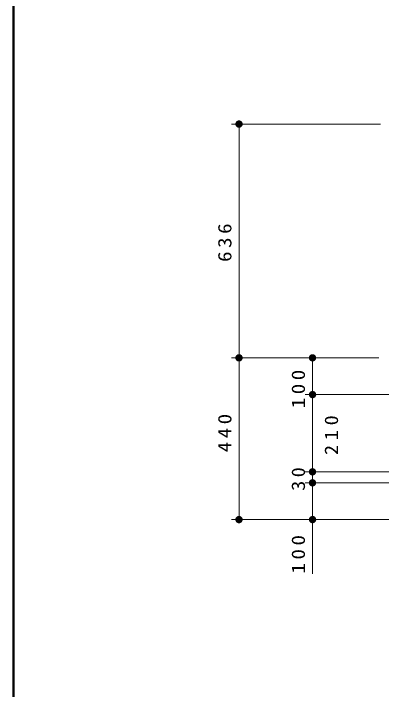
# Model space of a CAD drawing. Units: millimetres on the paper, scale 1:20. Extents: x -365 to 10, y -38 to 257.
# Drawn here: x -365 to -315, y 66.2 to 158.2 of the extents above; entities that cross this region are included whole.
import ezdxf

# ---------------------------------------------------------------- set-up
doc = ezdxf.new("R2010")
doc.units = ezdxf.units.MM
doc.layers.add('LY_1', color=7, linetype='Continuous', lineweight=25)
doc.layers.add('LY_2', color=7, linetype='Continuous', lineweight=13)
doc.styles.add('ＭＳ ゴシック', font='')
doc.styles.get('ＭＳ ゴシック').set_extended_font_data('MS Gothic')

# ---------------------------------------------------------------- blocks, each defined once
blk = doc.blocks.new('filled_dot')
at = {"color": 0, "linetype": 'Continuous', "lineweight": -2, "const_width": 1.25}
blk.add_lwpolyline([(-0.625, 0, 1), (0.625, 0, 1)], format="xyb", close=True, dxfattribs=at)

msp = doc.modelspace()

# ---------------------------------------------------------------- linework, layer by layer
at = {"layer": 'LY_1', "lineweight": 13}
for p, q in [((-315.086, 143.153), (-335.336, 143.153)), ((-334.336, 111.353), (-334.336, 143.153)), ((-315.336, 111.353), (-335.336, 111.353)), ((-334.336, 89.353), (-334.336, 111.353)), ((-324.336, 106.353), (-324.336, 111.353)), ((-306.086, 106.353), (-325.336, 106.353)), ((-324.336, 95.853), (-324.336, 106.353)), ((-309.086, 95.853), (-325.336, 95.853)), ((-309.086, 95.853), (-325.336, 95.853)), ((-324.336, 94.353), (-324.336, 95.853)), ((-309.086, 94.353), (-325.336, 94.353)), ((-324.336, 81.954), (-324.336, 94.353)), ((-309.086, 89.353), (-335.336, 89.353))]:
    msp.add_line(p, q, dxfattribs=at)
at = {"layer": 'LY_2', "lineweight": 50}
msp.add_line((-365, 257), (-365, 0), dxfattribs=at)

# ---------------------------------------------------------------- block references
at = {"layer": 'LY_1', "lineweight": 13, "xscale": 0.4, "yscale": 0.4}
for p, rotation in [((-334.336, 143.153), 270), ((-334.336, 111.353), 90), ((-334.336, 111.353), 270), ((-324.336, 111.353), 270), ((-324.336, 106.353), 90), ((-324.336, 95.853), 90), ((-324.336, 95.853), 270), ((-324.336, 94.353), 270), ((-334.336, 89.353), 90), ((-324.336, 89.353), 90)]:
    msp.add_blockref('filled_dot', p, dxfattribs=dict(at, rotation=rotation))

# ---------------------------------------------------------------- texts
at = {"layer": 'LY_1', "char_height": 1.833, "rotation": 90, "style": 'ＭＳ ゴシック'}
for s, insert, attachment_point in [('\\T1.33;\\W1.15;636', (-335.336, 127.253), 8), ('\\T1.33;\\W1.15;100', (-325.336, 107.35), 8), ('\\T1.33;\\W1.15;440', (-335.336, 101.353), 8), ('\\T1.47;\\W1.1;210', (-320.836, 98.134), 7), ('\\T1.34;\\W1.1;30', (-325.336, 95.103), 8), ('\\T1.33;\\W1.15;100', (-325.336, 84.871), 8)]:
    msp.add_mtext(s, dxfattribs=dict(at, insert=insert, attachment_point=attachment_point))

doc.saveas('drawing.dxf')
